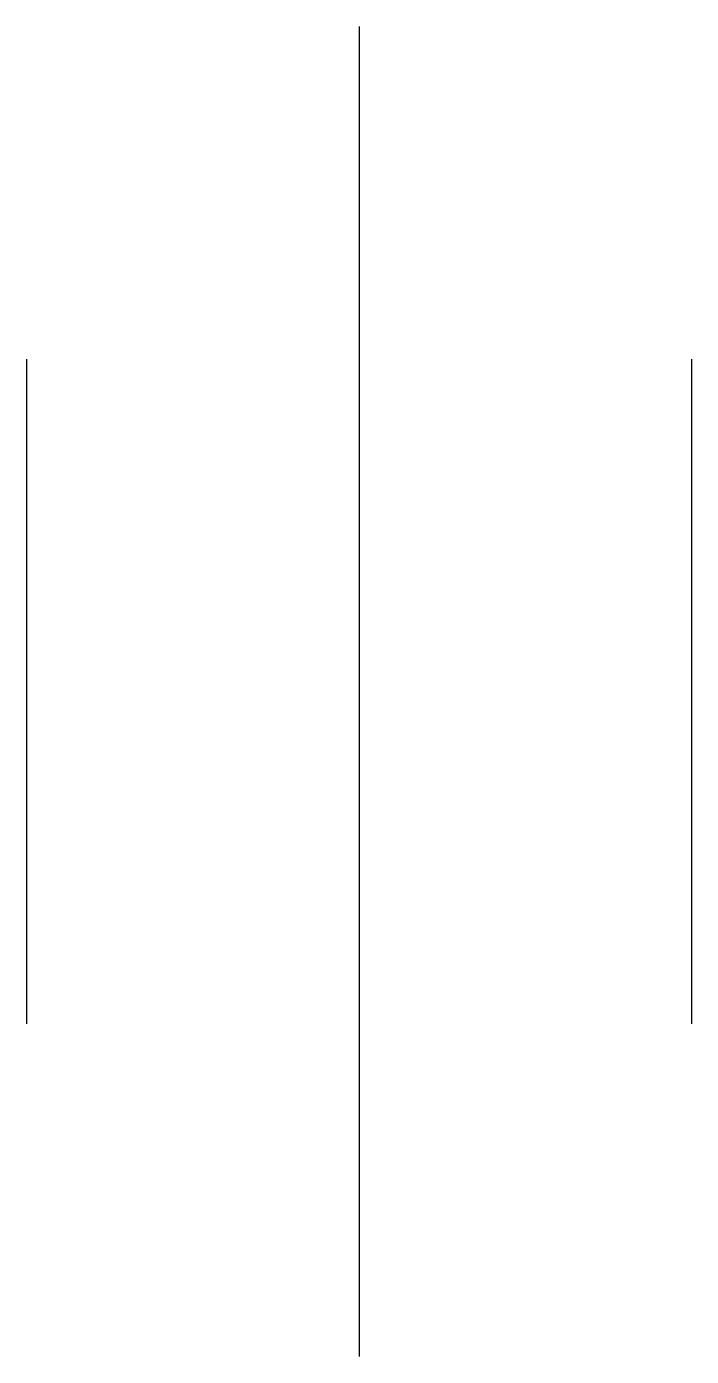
# Model space of a CAD drawing. Header units: millimetres. Extents: x -10113.167 to -10113.047, y 48.755 to 48.995.
import ezdxf

# ---------------------------------------------------------------- set-up
doc = ezdxf.new("R2010")
doc.units = ezdxf.units.MM
doc.header["$LTSCALE"] = 10
doc.layers.add('Tub_componentes', color=2, linetype='Continuous')

msp = doc.modelspace()

# ---------------------------------------------------------------- linework, layer by layer
at = {"layer": 'Tub_componentes'}
for p, q in [((-10113.10719, 48.99454), (-10113.10719, 48.75454)), ((-10113.16719, 48.93454), (-10113.16719, 48.81454)), ((-10113.04719, 48.93454), (-10113.04719, 48.81454))]:
    msp.add_line(p, q, dxfattribs=at)

doc.saveas('drawing.dxf')
